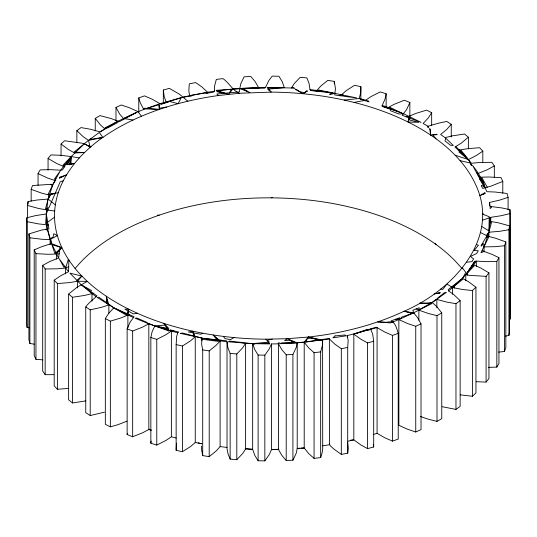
<?xml version="1.0" encoding="UTF-8"?>
<svg xmlns="http://www.w3.org/2000/svg" width="537" height="537" viewBox="0 0 537 537"><rect width="100%" height="100%" fill="white"/><g stroke="black" fill="none" stroke-linecap="round" stroke-linejoin="round"><path stroke-width="0.81" d="M54.532 217.183C53.841 180.875 80.731 150.971 109.837 132.746A213.988 123.544 0 0 1 133.008 120.02C150.541 111.797 169.014 105.682 187.843 101.211A213.988 123.544 0 0 1 218.284 95.552L239.247 93.263L271.165 92.109A213.988 123.544 0 0 1 303.029 93.72L313.514 94.868A213.988 123.544 0 0 1 344.19 100.083L354.071 102.406A213.988 123.544 0 0 1 391.238 114.441C407.549 121.087 423.257 129.357 437.454 139.828A213.988 123.544 0 0 1 455.134 155.213L460.122 160.657A213.988 123.544 0 0 1 475.191 183.667C502.048 238.509 451.536 291.168 403.992 311.265A213.988 123.544 0 0 1 308.285 337.035L287.147 338.719L265.835 339.176A213.988 123.544 0 0 1 233.971 337.565C210.189 335.283 186.587 330.718 163.825 323.395A213.988 123.544 0 0 1 137.177 313.185L128.92 309.285A213.988 123.544 0 0 1 106.306 296.229C79.55 278.522 55.345 250.792 54.532 217.183L46.947 222.741L47.088 224.52L47.994 223.627L48.954 228.97L41.698 230.024L28.911 233.944L28.911 339.653L29.884 343.499L34.24 344.157M68.743 388.392L57.392 389.285L54.197 385.861L54.197 280.146L60.533 275.857L68.582 271.715L68.85 260.056M71.045 164L71.22 156.549L82.966 145.144M481.669 226.413L488.925 230.91L489.247 216.753L482.817 214.209L483.172 213.592L482.468 214.102M31.159 201.08L31.159 189.333L32.522 185.527L50.908 184.345L52.237 185.856L48.108 194.327L49.458 194.105L45.477 208.96L46.679 208.463L45.658 223.681L46.712 222.909L46.41 214.793L47.733 222.164M489.623 217.727L489.348 223.231L490.046 222.942L490.214 221.593L489.408 222.05M490.194 206.49L490.086 208.524L491.516 207.477L491.402 206.57L490.194 206.49L489.576 202.429L499.598 200.133L508.089 197.347L507.116 193.501L495.201 192.024L486.851 191.696L480.561 177.223L478.339 173.35L477.521 173.934M488.589 367.362L496.832 367.086L498.947 363.395L498.947 257.686L492.402 254.511L483.334 251.135L482.904 252.007L480.944 252.705L488.791 236.978L487.542 237.179L491.523 222.331L490.321 222.828L490.737 217.337L501.155 215.726L510.15 213.531L509.955 209.645L501.927 207.953L491.402 206.57M201.603 446.119L201.637 450.013L202.704 455.618L209.208 456.625L216.27 450.892L220.103 446.596L220.103 340.881L201.952 338.075L180.398 333.39L182.412 333.034L201.952 338.075L201.952 340.592M408.174 312.158L414.208 313.454L412.315 313.433L398.857 319.575L398.857 425.284L407.314 429.15L415.745 432.003L421.021 429.593L421.021 323.878L417.283 317.186L413.597 312.843L412.893 310.252L419.196 307.708L418.907 309.876L432.164 302.465L437.608 298.612L437.38 298.303L444.502 292.625L446.408 292.397L432.164 302.465L428.211 303.371L419.746 303.512L419.813 303.002L430.775 303.022L429.754 303.439L431.902 303.533L412.886 313.172L401.656 317.099L401.152 318.34L399.045 319.273L400.031 317.676L391.097 320.858C395.688 323.039 396.783 328.953 398.226 333.37L392.5 335.41L384.7 332.007L377.081 327.61L347.264 335.632L348.157 340.438L347.707 347.466L341.317 348.694L335.088 344.345L329.429 339.048L297.216 342.888L297.216 448.603L296.156 453.396L292.913 460.175L286.208 460.511L281.885 455.457L278.495 449.543L278.495 343.834L278.132 342.975L280.032 342.921L278.495 343.834L271.433 343.948L269.42 348.641L264.835 355.158L264.835 460.874L258.109 460.759L254.833 455.443L252.652 449.348L252.652 343.633L242.127 342.848L241.455 342.411L229.38 341.082L228.413 341.827L252.652 343.633L269.198 343.203M29.139 327.825L27.045 327.355L26.85 323.469L26.85 217.76L35.845 215.559L46.263 213.948L48.545 208.705L46.786 209.692L47.8 200.207M297.236 448.429L299.572 448.127M201.952 338.075L201.637 344.298L202.704 349.902L202.704 455.618M53.707 374.672L45.162 374.672L42.678 371.06L42.678 265.352L49.827 261.506L58.661 257.935L59.614 250.255M59.721 249.383L60.003 247.087L52.163 244.778L56.633 253.833L61.809 247.617L51.579 243.583L42.087 246.543L34.207 249.88L34.207 355.588L35.952 359.34L42.826 359.83M70.28 164.127L70.817 158.321M166.638 107.024L159.355 108.226L159.791 104.715L158.811 105.03L159.207 109.427L147.024 108.414L158.784 104.749L158.724 104.104L143.929 109.373L135.995 112.569L118.127 121.154L117.959 122.423L107.682 127.873L106.91 127.84L100.144 131.874L90.37 129.242L81.033 127.584L76.858 130.632L76.858 142.379M167.101 328.134L163.825 323.395L168.799 328.443L156.18 326.261L171.384 331.067L171.384 436.776L165.933 440.447L156.77 445.079L150.85 443.24L150.85 337.525L152.052 331.926L154.837 325.912L164.973 325.06M150.85 443.24L151.179 441.112M344.19 100.083L359.219 98.499L365.616 100.224L371.067 96.553L380.23 91.921L386.15 93.76L384.948 99.358L382.163 105.373L382.196 106.393L390.332 109.192L390.607 110.763L398.897 114.005L403.562 113.737L421.042 122.396L402.22 115.301L406.71 109.434L409.865 102.473L404.348 100.244L394.319 104.232L388.17 107.514L382.163 105.373M329.376 444.112L330.349 445.797L333.531 448.784L341.317 454.403L347.707 453.181L348.204 448.254L347.661 442.736M488.925 230.91L490.046 222.942M176.438 443.106L176.149 450.301L182.405 451.731L190.575 446.516L195.246 442.508L195.246 336.793L190.575 340.807L182.405 346.023L176.149 344.586L176.673 336.236L177.781 332.786L178.714 332.081L170.216 329.886L171.108 330.785L168.363 329.966L167.893 329.282L156.18 326.261M27.474 218.002L27.474 205.423L28.058 201.55L37.436 199.965L48.108 199.066L55.331 204.879M505.424 336.115L508.942 335.45L508.942 229.742L509.526 225.869L498.531 222.848L490.529 221.412M508.942 335.45L509.526 331.577L509.526 225.869M335.048 93.21L330.819 94.384L329.53 94.197L332.819 92.968L319.273 90.773L318.629 90.001L356.602 97.902L343.512 96.224L343.304 95.015L341.841 94.7L342.438 96.069L334.712 94.948L335.457 88.545L334.296 81.382L327.792 80.375L320.73 86.108L316.897 90.404L309.983 89.578L309.037 83.376L306.855 77.878L300.196 77.315L294.33 83.483L291.39 88.008L267.204 87.363L271.165 92.109L267.768 89.209L284.348 87.652L282.167 81.557L278.891 76.241L272.165 76.126L268.782 80.657L265.567 87.336L264.701 88.162L239.744 88.813L239.401 91.874L229.87 92.773L232.796 88.994L241.596 88.545L246.966 91.162M79.315 157.918L71.22 156.549L69.354 164.792L74.562 163.429L66.789 164.691L70.414 157.771L60.668 170.169L49.928 169.625L40.168 169.914L38.053 173.605L38.053 185.352M68.347 259.344L65.695 267.708L59.204 258.693L63.863 267.198L64.393 266.265L68.582 271.715M127.484 313.83L128.92 309.285L124.886 309.164L128.168 310.997L126.745 314.226L127.934 314.816L128.571 311.225L133.411 313.93L137.177 313.185M408.785 119.771L409.322 118.08M239.247 93.263C232.226 90.189 229.171 82.772 222.929 78.617L216.337 79.402L214.478 86.35L214.397 91.183L207.571 92.243L201.912 86.94L195.683 82.597L189.292 83.819L188.843 90.847L189.642 95.922L191.931 95.72L181.305 97.58L159.919 103.681L152.3 99.278L144.5 95.875L138.774 97.915L138.774 112.179M320.663 457.598L320.663 351.889L322.522 344.935L322.603 340.102L322.703 448.757L322.146 452.738L320.663 457.598L314.071 458.383L308.762 453.651L304.204 448.006L304.204 342.297L308.285 337.035L322.093 339.995L319.072 340.384L308.285 337.035M151.085 430.291L148.83 429.486L142.681 432.768L132.652 436.756L127.135 434.527L127.135 328.819L130.29 321.858L134.116 316.756L113.857 307.808L97.204 297.438L98.875 297.216L113.857 307.808L126.329 315.179L126.672 314.393L133.438 317.548M127.135 434.527L127.497 433.48M498.611 352.111L504.478 351.473L504.478 245.758L505.841 241.952L495.523 238.213L487.871 236.253M504.478 351.473L505.841 347.667L505.841 241.952M171.451 330.893L171.692 330.268M95.244 130.947L95.244 118.362L100.003 115.616L111.334 118.617L119.362 121.677L135.921 112.763M67.743 164.537L71.22 156.549L60.661 155.287L50.908 154.918L48.061 158.442L48.061 170.189M50.908 184.345L52.928 184.406L55.861 179.942L55.177 180.264L60.225 170.941L54.338 179.19L55.788 178.673L52.928 184.406L49.464 194.944L55.163 193.474L49.082 207.463L46.954 208.349M236.804 459.685L236.804 353.97L242.67 347.808L245.61 343.284L245.61 448.992L242.67 453.517L236.804 459.685L230.145 459.122L227.963 453.624L227.037 448.59L227.017 341.707L226.386 340.753L204.033 338.377L218.452 341.384L201.731 339.236M48.108 199.066L50.934 193.864L55.304 193.152L60.245 181.781L63.252 180.701M292.913 460.175L292.913 354.46L296.156 347.681L297.216 342.888L280.603 343.727L281.703 342.881L304.204 342.297L308.762 347.936L314.071 352.675L320.663 351.889M126.96 421.189L117.999 424.66L110.36 426.875L105.333 424.29L105.333 318.575L108.743 313.286L113.857 307.808M409.107 116.267L415.866 113.421L426.64 110.125L431.667 112.71L428.257 117.999L423.143 123.476L428.137 126.363L428.56 127.799L427.486 126.94L427.908 126.571L427.573 126.349L438.756 123.127L446.784 121.443L451.261 124.342L451.261 136.928M496.832 367.086L496.832 261.371L498.947 257.686M104.5 412.154L90.216 415.557L85.739 412.658L85.739 306.942C88.753 302.553 93.317 299.498 96.942 295.853L92.183 292.49L92.035 293.363L90.666 292.269L91.458 290.47L81.208 284.738L69.917 273.145L81.866 276.078L77.664 281.073L76.898 280.287L81.866 276.078M70.414 157.771L65.762 164.859L64.641 165.04L63.688 166.269L65.071 165.913L62.406 169.974L60.668 170.169M475.057 261.264L465.78 274.743L462.431 278.334L448.207 289.671L448.516 290.906L453.832 294.638L460.142 300.653L460.142 406.368L455.967 409.416L442.253 406.731M473.721 264.909L480.387 267.835L488.938 272.843L486.092 276.367L469.694 275.347L467.727 275.065L466.747 273.729L474.111 265.963L472.688 266.198L476.332 261.116L487.072 261.66L496.832 261.371M466.747 273.729L473.312 265.016L472.292 265.285M316.447 90.995L316.776 90.565M220.224 340.727L220.673 340.129M451.261 124.342L446.811 129.37L440.629 134.465L445.012 137.667L452.731 135.794L464.518 134.028L468.385 137.21L468.385 148.957M264.835 460.874L269.42 454.356L271.433 449.664L271.433 343.948M476.339 381.713L486.092 382.082L488.938 378.558L488.938 272.843M75.066 268.56C84.846 256.639 96.908 246.778 109.837 238.462A213.988 123.544 0 0 1 133.008 225.735C147.494 218.942 162.63 213.585 178.062 209.39A213.988 123.544 0 0 1 228.715 199.965C256.887 196.938 285.389 197.133 313.514 200.576A213.988 123.544 0 0 1 344.19 205.799L354.071 208.121A213.988 123.544 0 0 1 391.238 220.157C407.549 226.795 423.257 235.072 437.454 245.537A213.988 123.544 0 0 1 455.134 260.922L460.122 266.372A213.988 123.544 0 0 1 462.182 268.836M71.22 156.549L62.889 165.322L64.312 165.094M341.754 94.492L346.425 90.485L354.595 85.269L360.851 86.699L360.777 92.344L359.219 98.499L365.355 100.896L364.281 100.479L354.071 102.406M56.278 253.108L59.674 249.732M85.806 400.877L72.482 402.972L68.615 399.79L68.615 294.075L77.006 287.261L87.316 281.375L77.852 281.267M468.385 137.21L461.296 143.131L454.98 146.997L458.934 150.696L459.336 150.212L460.102 150.998L458.92 152.005L468.418 159.57L471.399 163.268L479.662 162.476L491.838 162.328L494.322 165.94L494.322 177.687M61.057 155.797L61.057 144.057L64.588 140.748L82.57 143.272L90.968 146.702M452.55 286.208L452.563 287.248L461.431 279.126L462.867 279.193L448.516 290.906M460.189 394.843L472.412 396.252L472.412 290.544L475.943 287.235L468.459 281.683L462.431 278.334L465.807 272.447L462.438 267.856M472.412 396.252L475.943 392.943L475.943 287.235M214.397 91.183L213.303 92.196L205.879 93.425L207.222 92.485M322.824 339.894L323.449 339.317M455.792 146.554L460.276 150.857L461.001 150.232L468.418 159.57L471.654 165.208L471.439 165.691L470.09 162.966L460.122 160.657M55.996 252.531L61.809 247.617M75.428 152.152L74.032 152.092L88.484 140.385L99.271 132.505L102.876 137.418L89.001 140.278L90.881 138.855M202.704 349.902L209.208 350.909L216.27 345.184L220.103 340.881L227.017 341.707L227.963 347.909L230.145 353.406L230.145 459.122M459.497 150.024L467.539 148.682L479.608 147.715L482.803 151.139L476.467 155.435L468.418 159.57L455.134 155.213M436.856 307.808L436.856 299.418L446.63 302.049L455.967 303.7L460.142 300.653M100.144 131.874L106.574 127.819L105.098 127.759L118.127 121.154M106.91 127.84L116.623 121.919M387.399 107.977L387.962 107.642M233.971 337.565L230.514 339.626L224.956 338.619L223.486 336.424M256.968 88.363L258.19 87.638L242.623 88.498M278.931 449.288L271.433 449.664L278.394 449.315M494.322 165.94L487.173 169.779L478.339 173.35M418.873 320.2L418.873 310.131L428.049 313.4L436.997 315.669L441.756 312.923L436.695 306.526L432.164 302.465M420.511 416.537L428.049 419.115L436.997 421.384L441.756 418.638L441.756 312.923M482.703 194.266L484.998 193.166M339.337 95.62L341.485 94.619M195.515 336.665L195.864 336.504M202.885 333.235L200.744 334.229L193.568 332.933L195.159 336.592L193.696 336.269L193.098 332.846L188.353 331.987L192.81 331.201L194.246 336.088M195.515 442.381L195.864 442.219M150.85 337.525L156.77 339.371L165.933 334.732L171.384 331.067L177.781 332.786M480.561 177.223L488.925 176.988L501.048 177.66L502.793 181.412L490.872 186.158L485.421 187.702L484.481 187.332L479.366 178.653L479.608 178.365L480.192 179.445L481.004 178.754L480.367 177.458L479.877 178.042L476.708 172.518L477.917 172.605L472.479 165.248L479.038 177.317L480.259 177.244M135.854 112.931L123.752 118.502L133.008 120.02M115.979 120.832L115.979 107.407L121.255 104.997L129.685 107.85L138.143 111.716L141.432 116.24M387.123 322.274L377.793 321.858L390.292 322.905L398.857 319.575L407.314 323.435L415.745 326.288L421.021 323.878M65.843 267.909L68.702 266.661M252.9 344.794L255.464 343.68L269.796 343.922L268.325 342.163L252.652 343.633L254.833 349.735L258.109 355.044L258.109 460.759M59.755 177.633L62.554 176.478M370.859 329.543L372.712 334.256L373.678 341.27L373.678 446.979L367.577 448.623L360.522 444.723L353.829 439.843L353.829 334.128L366.549 329.597L368.328 330.06L370.429 329.476L369.349 329.302L375.94 327.248L377.081 327.61L377.081 433.319L384.7 437.722L392.5 441.125L398.226 439.085L398.226 333.37M138.774 97.915L140.258 102.775L143.439 108.729L144.742 108.219L146.708 108.387M127.135 328.819L132.652 331.047L142.681 327.053L148.83 323.777L169.135 331.081L168.504 330.168M386.291 322.569L388.184 321.898L393.071 321.911M482.333 220.264L490.737 217.337L490.737 221.533M271.165 197.824L272.715 197.301M146.903 108.883L148.084 108.501M355.749 333.611L367.543 329.859M161.06 104.044L181.204 97.774L178.062 103.675L169.732 101.5L161.469 104.171L159.919 103.681M373.195 434.534L377.081 433.319M92.263 293.544L93.27 293.256M105.333 318.575L110.36 321.16L121.134 317.87L127.893 315.024L127.893 327.604M163.322 102.601L163.322 90.021L169.424 88.377L179.593 94.331L187.843 101.211M353.829 334.128L360.522 339.015L367.577 342.908L373.678 341.27M183.171 97.157L189.736 95.653M272.293 339.129L267.158 340.31L269.232 342.076L268.735 342.123L265.835 339.176M347.996 441.179L353.829 439.843L350.701 440.132M69.421 164.503L71.045 164.161M50.74 194.219L58.244 192.676M406.167 116.844L408.778 116.328M128.222 314.957L129.477 314.709M85.739 306.942L90.216 309.849L101.574 307.298L108.863 304.929L108.863 313.313M508.942 229.742L499.564 231.319L488.892 232.219L486.28 235.454L480.474 232.534M171.78 330.987L173.35 330.691M47.102 224.741L48.162 224.553M487.247 237.226L485.891 237.448L481.004 245.973L481.367 246.074L482.877 243.288L484.609 245.255L487.536 236.34L486.354 236.649L488.892 232.219L488.892 236.414M90.055 139.479L102.876 137.418M471.533 266.379L472.359 266.245M437.4 293.343L439.85 292.947M322.603 445.817L329.429 444.757L329.376 338.404L305.58 342.129L307.513 338.478L311.688 338.088M207.571 92.243L191.306 95.364L207.081 92.586M430.694 135.055L430.385 129.256L429.607 128.632L430.694 135.055L436.668 134.263L437.185 134.673L432.782 134.935L436.091 138.868M68.615 294.075L72.482 297.263L84.269 295.491L91.988 293.625L96.371 296.82M504.478 245.758L494.852 246.698L484.072 246.879L482.367 244.228M466.707 262.21L472.03 261.606L473.574 258.915L470.479 256.444L476.695 253.471L478.286 250.712L474.057 250.591L478.413 245.201L476.514 244.637M229.487 92.807L225.312 93.196L219.049 91.256L216.599 91.659L224.258 93.297L216.894 93.988L218.284 95.552M297.216 448.603L304.204 448.006L301.116 448.086M56.741 254.048L59.164 253.894M54.197 280.146L57.392 283.57L69.461 282.603L77.503 281.267L77.503 287.98M265.567 87.336L242.274 88.296L249.853 92.572L240.717 88.786M278.495 343.834L281.885 349.741L286.208 354.803L292.913 354.46M280.932 343.472L296.847 342.734L287.147 338.719L284.65 340.633L289.698 340.156L293.967 342.559M267.802 88.081L281.247 87.732M458.195 150.011L459.148 150.018M42.678 265.352L45.162 268.963L57.338 268.809L65.601 268.017L65.601 273.89M258.109 355.044L264.835 355.158M109.28 304.935L109.803 304.942M55.063 180.479L55.499 180.486M115.69 308.882L126.745 314.226M145.688 108.83L159.207 109.427M157.589 215.069L159.207 215.142M245.61 448.992L252.652 449.348L246.308 448.657M291.739 87.33L293.296 87.424L294.833 88.417L291.39 88.008M34.207 249.88L35.952 253.632L48.075 254.296L56.439 254.068L58.661 257.935M472.412 290.544L462.8 289.524L452.563 287.563L452.563 294.276M395.487 319.293L398.447 319.542M230.145 353.406L236.804 353.97M436.071 299.344L436.514 299.384M332.819 92.968L310.614 90.531L309.983 89.578M310.446 90.276L319.79 91.391L317.152 90.619L317.783 91.156M220.103 446.596L227.017 447.422M46.471 209.873L38.469 208.443L27.474 205.423M489.449 221.264L490.241 221.372M46.759 209.913L54.667 211.028M28.911 233.944L29.884 237.79L41.799 239.26L50.149 239.589L54.868 253.484L55.801 252.692L56.439 254.068L56.439 259.103M316.897 90.404L319.273 90.773M167.651 101.99L166.571 101.815L169.457 101.426M413.597 312.843L403.992 311.265L412.107 313.373M467.727 275.065L465.78 274.743L465.78 280.616M195.246 442.508L201.952 443.79L198.146 442.803M50.471 239.663L50.887 239.757M26.85 217.76L27.045 221.647L38.577 223.909L46.806 224.795L47.424 228.856L50.411 239.448L50.793 239.227L51.579 243.583M440.676 289.007L442.642 289.483L446.999 284.093L452.355 287.436M217.955 91.431L228.715 94.257L231.387 89.223L217.592 90.807L216.096 90.337L239.757 88.639L240.845 83.604L244.087 76.825L250.792 76.489L255.115 81.543L258.505 87.457M312.145 338.048L319.394 339.948M171.384 436.776L176.183 438.071M482.246 250.819L483.334 251.135M54.754 180.466L47.551 178.009L38.053 173.605M483.683 186.171L481.186 185.433L482.649 188.406L484.77 187.869L484.481 187.332M382.183 106.125L403.562 113.737M63.279 166.376L56.613 163.456L48.061 158.442M472.795 264.553L473.473 264.815M63.527 166.477L64.46 166.832M31.159 189.333L41.477 193.072L49.129 195.032L49.129 197.549M388.17 107.514L390.184 108.326L390.037 107.474L401.83 113.038L388.285 107.762L388.56 108.393M416.101 308.956L418.632 310.03M154.837 325.912L146.782 322.764L146.708 322.321L136.955 318.011L135.17 318.253L148.83 323.777L148.83 429.486M149.32 429.191L151.394 430.103M74.569 152.958L68.541 149.601L61.057 144.057M290.034 340.122L294.981 342.539M486.871 235.75L487.609 236.126M49.391 195.159L50.048 195.495M47.122 224.956L48.35 225.594M45.491 229.198L47.632 230.36L50.149 239.589L50.149 244.624M88.484 140.385L83.168 136.646L76.858 130.632M84.437 143.721L90.209 147.326M82.651 285.751L90.954 291.618M104.836 128.826L100.305 124.759L95.244 118.362M459.659 151.374L467.015 158.126L460.276 150.857M81.208 284.738L91.988 293.625L91.988 301.176M123.403 118.442L119.717 114.099L115.979 107.407M214.928 336.8L217.928 339.827M268.265 89.162L269.225 90.142M322.093 339.532L322.462 339.941M435.145 243.456L436.091 244.577M165.188 325.039L167.873 328.275M143.439 108.729L143.929 109.373M466.606 273.541L474.594 261.318L476.332 261.116L476.332 266.151M398.004 318.401L398.736 319.408M480.521 179.163L484.837 186.514L482.031 177.888L487.274 187.232M166.141 101.741L164.288 97.029L163.322 90.021M370.55 328.926L370.778 329.376M166.222 101.909L166.45 102.366M258.579 87.625L258.868 88.316M123.456 118.643L123.658 119.395M88.545 140.62L89.934 146.232M454.04 286.181L454.43 288.02M106.782 299.035L107.507 303.318M207.584 92.418L207.644 93.129M373.517 444.388L373.678 446.979M46.712 222.909L46.806 229.829M510.15 213.531L510.15 319.24L509.955 209.645M508.089 197.347L508.089 209.933M502.793 181.412L502.793 193.159M489.576 202.429L489.576 205.785M486.092 276.367L486.092 382.082M484.072 246.879L484.072 251.913M482.803 151.139L482.803 162.046M455.967 303.7L455.967 409.416M436.997 315.669L436.997 421.384M431.667 112.71L431.667 125.296M415.745 326.288L415.745 432.003M409.865 102.473L409.865 115.898M392.5 335.41L392.5 441.125M386.15 93.76L386.15 107.185M367.577 342.908L367.577 448.623M360.851 86.699L360.851 99.285M347.707 347.466L347.707 453.181M347.264 335.632L347.264 337.31M341.317 348.694L341.317 454.403M334.296 81.382L334.296 83.9M314.071 352.675L314.071 458.383M286.208 354.803L286.208 460.511M209.208 350.909L209.208 456.625M182.405 346.023L182.405 451.731M176.149 344.586L176.149 450.301M156.77 339.371L156.77 445.079M132.652 331.047L132.652 436.756M110.36 321.16L110.36 426.875M90.216 309.849L90.216 415.557M72.482 297.263L72.482 402.972M57.392 283.57L57.392 389.285M45.162 268.963L45.162 374.672M35.952 253.632L35.952 359.34M29.884 237.79L29.884 343.499M28.058 201.55L28.058 204.067M27.045 221.647L27.045 327.355M409.066 116.475L408.08 122L418.679 122.329L409.033 119.838L410.255 117.066L409.066 116.475M52.908 237.69L52.814 238.099L57.318 235.575L53.807 233.689L52.975 237.381L50.639 238.354L50.706 238.743L52.908 237.69M445.797 138.318L444.998 140.902L450.462 145.258L453.342 145.467L445.797 138.318M60.01 177.17L59.432 178.23L66.521 174.84L60.01 177.17M440.098 292.638L439.635 293.209L434.124 293.873L440.098 292.638M75.73 152.166L74.932 152.944L84.531 152.542L75.73 152.166M335.081 335.894L332.859 337.867L346.352 335.773L344.741 334.981L335.081 335.894M306.721 90.894L304.244 92.787L299.821 91.646L296.33 89.39L295.041 89.202L303.029 93.72L307.567 91.015L306.721 90.894M484.83 192.823L479.682 195.71L485.139 193.441L484.83 192.823M219.848 340.666L217.579 340.344L213.115 334.981L219.848 340.666M368.496 101.117L365.616 100.224L366.328 100.943L369.013 101.862L368.496 101.117M108.769 304.613L106.682 303.298L106.306 296.229L108.769 304.613"/></g></svg>
